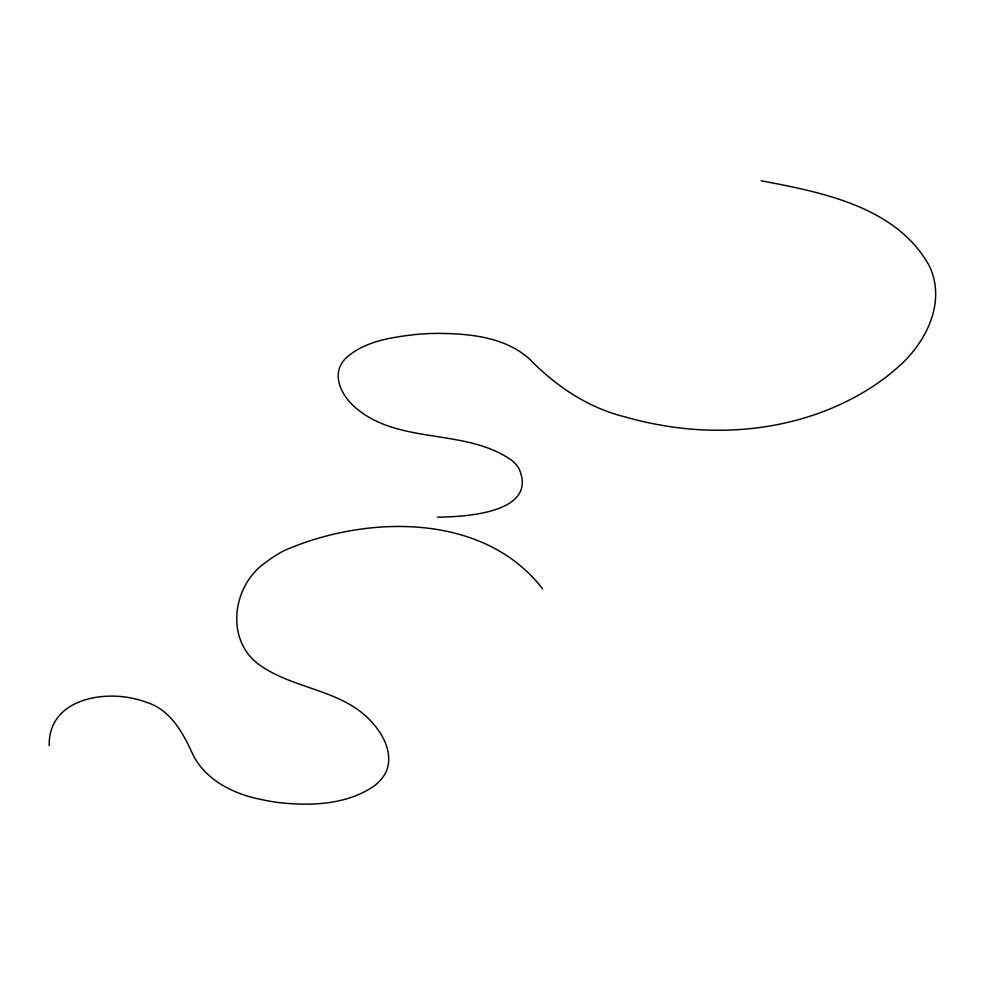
<?xml version="1.0" encoding="UTF-8"?>
<svg xmlns="http://www.w3.org/2000/svg" width="985" height="985" viewBox="0 0 985 985"><rect width="100%" height="100%" fill="white"/><g stroke="black" fill="none" stroke-linecap="round" stroke-linejoin="round"><path stroke-width="1.48" d="M49.25 745.67C48.068 700.926 99.633 690.423 134.169 698.697A61.636 35.583 0 0 1 147.122 702.514C170.171 709.988 182.545 731.929 191.964 752.589C204.24 779.307 232.275 793.578 259.88 799.217A125.23 72.299 0 0 0 280.036 802.726C311.839 806.075 347.028 804.696 374.189 785.919A69.861 40.336 0 0 0 383.387 776.5C392.153 764.261 389.001 747.652 381.724 735.512A152.515 88.059 0 0 0 372.392 722.768C342.583 688.638 292.373 689.808 257.602 663.508C224.777 637.788 233.076 584.388 265.864 562.349A135.364 78.16 0 0 1 284.136 550.615C365.57 514.958 483.512 511.941 542.612 588.895M437.389 517.162C463.923 516.891 539.374 513.407 518.75 468.134A61.636 35.583 0 0 0 512.151 460.648C465.474 427.305 398.112 445.799 354.132 406.497A111.6 64.431 0 0 1 345.058 395.958C339.517 387.782 336.082 377.107 339.677 367.467A58.361 33.687 0 0 1 345.563 358.417C364.499 340.958 391.661 337.313 416.236 334.42A154.239 89.056 0 0 1 436.798 333.373C468.688 333.558 503.988 336.538 529.007 358.565C555.626 385.923 587.996 407.95 625.549 417.012A221.699 128.001 0 0 0 659.187 424.831C728.826 437.648 803.649 428.216 864.879 391.427A265.224 153.118 0 0 0 895.513 369.289C924.743 345.181 947.102 303.306 929.372 266.012C896.744 206.727 822.044 192.272 761.097 180.797"/></g></svg>
